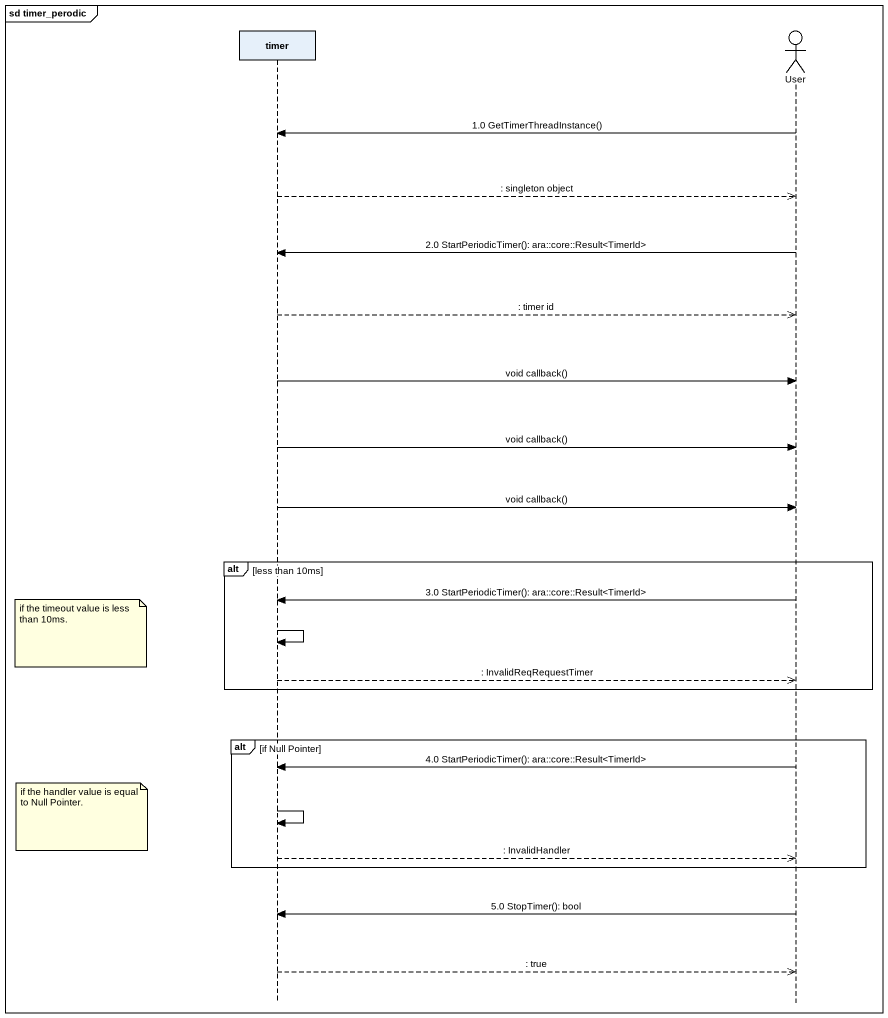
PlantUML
@startuml
mainframe sd timer_perodic
hide footbox
participant timer
actor User

User -> timer : 1.0 GetTimerThreadInstance()
timer -->> User : : singleton object
User -> timer : 2.0 StartPeriodicTimer(): ara::core::Result<TimerId>
timer -->> User : : timer id
timer -> User : void callback()
timer -> User : void callback()
timer -> User : void callback()
alt less than 10ms
  User -> timer : 3.0 StartPeriodicTimer(): ara::core::Result<TimerId>
  timer -> timer
  note left of timer : if the timeout value is less than 10ms.
  timer -->> User : : InvalidReqRequestTimer
end
alt if Null Pointer
  User -> timer : 4.0 StartPeriodicTimer(): ara::core::Result<TimerId>
  timer -> timer
  note left of timer : if the handler value is equal to Null Pointer.
  timer -->> User : : InvalidHandler
end
User -> timer : 5.0 StopTimer(): bool
timer -->> User : : true
@enduml
